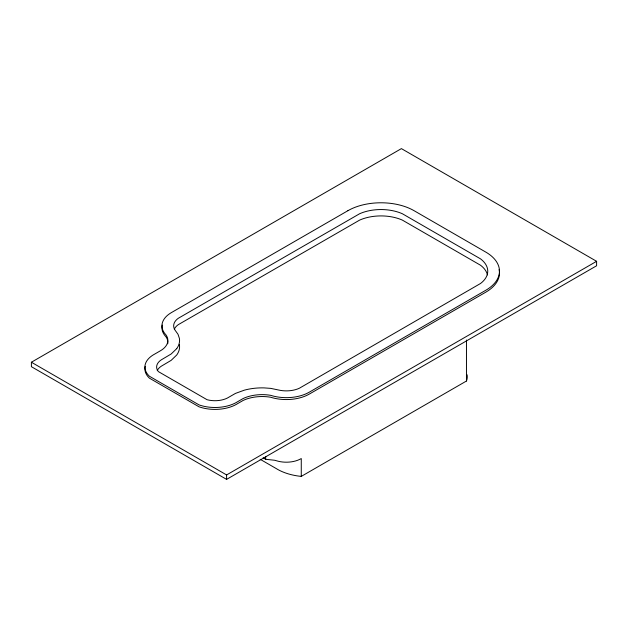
<?xml version="1.0" encoding="UTF-8"?>
<svg xmlns="http://www.w3.org/2000/svg" width="628" height="628" viewBox="0 0 628 628"><rect width="100%" height="100%" fill="white"/><g stroke="black" fill="none" stroke-linecap="round" stroke-linejoin="round"><path stroke-width="0.94" d="M31.4 362.23L401.402 148.616L596.6 261.311L596.6 265.77L226.598 479.384L31.4 366.689L31.4 362.23L226.598 474.933L596.6 261.311M260.188 459.304L276.226 468.567A44.486 25.685 0 0 0 301.267 476.393L466.463 381.015A33.629 19.413 0 0 0 467.099 374.759M263.132 457.82L265.675 459.288L274.719 460.269L278.353 461.282A20.779 11.995 0 0 0 299.375 459.547L301.267 458.566L301.267 476.393M179.333 344.489L179.396 344.725A37.052 21.391 0 0 1 176.735 354.993L171.154 360.362L161.278 366.218A18.871 10.896 0 0 0 157.243 370.614M466.463 340.038L466.463 381.015M265.675 456.47L265.675 459.288M226.598 474.933L226.598 479.384M499.072 269.569A46.786 27.012 0 0 1 485.766 292.193L309.314 394.07A32.491 18.761 0 0 1 270.715 397.249A30.175 17.419 0 0 0 243.146 400.436L237.627 403.616A30.584 17.663 0 0 1 199.029 406.803L149.401 378.15A30.584 17.663 0 0 1 145.209 366.43M167.731 343.783A25.348 14.632 0 0 0 165.949 336.765A32.491 18.761 0 0 1 162.267 325.092M487.446 274.907A35.066 20.245 0 0 0 480.499 265.22L402.344 220.098A35.066 20.245 0 0 0 359.648 220.098L178.258 324.676A20.779 11.995 0 0 0 174.301 329.245M176.735 348.626L171.154 353.996L161.278 359.852A18.871 10.896 0 0 0 158.374 371.603L207.059 399.714A18.871 10.896 0 0 0 227.407 398.034L235.469 393.403L244.339 390.169A41.88 24.178 0 0 1 264.043 387.892L270.754 388.379L278.353 389.964A20.779 11.995 0 0 0 299.375 388.23L480.499 283.503A35.066 20.245 0 0 0 480.499 258.854L402.344 213.732A35.066 20.245 0 0 0 359.648 213.732L178.258 318.31A20.779 11.995 0 0 0 175.251 330.438L177.991 334.253L179.396 338.359A37.052 21.391 0 0 1 176.735 348.626M347.912 210.694L171.46 312.563A32.491 18.761 0 0 0 165.949 334.85A25.348 14.632 0 0 1 160.43 350.769L154.92 353.957A30.584 17.663 0 0 0 149.401 376.235L199.029 404.887A30.584 17.663 0 0 0 237.627 401.708L243.146 398.521A30.175 17.419 0 0 1 270.715 395.342A32.491 18.761 0 0 0 309.314 392.155L485.766 290.285A46.786 27.012 0 0 0 485.766 252.079L414.08 210.694A46.786 27.012 0 0 0 347.912 210.694"/></g></svg>
